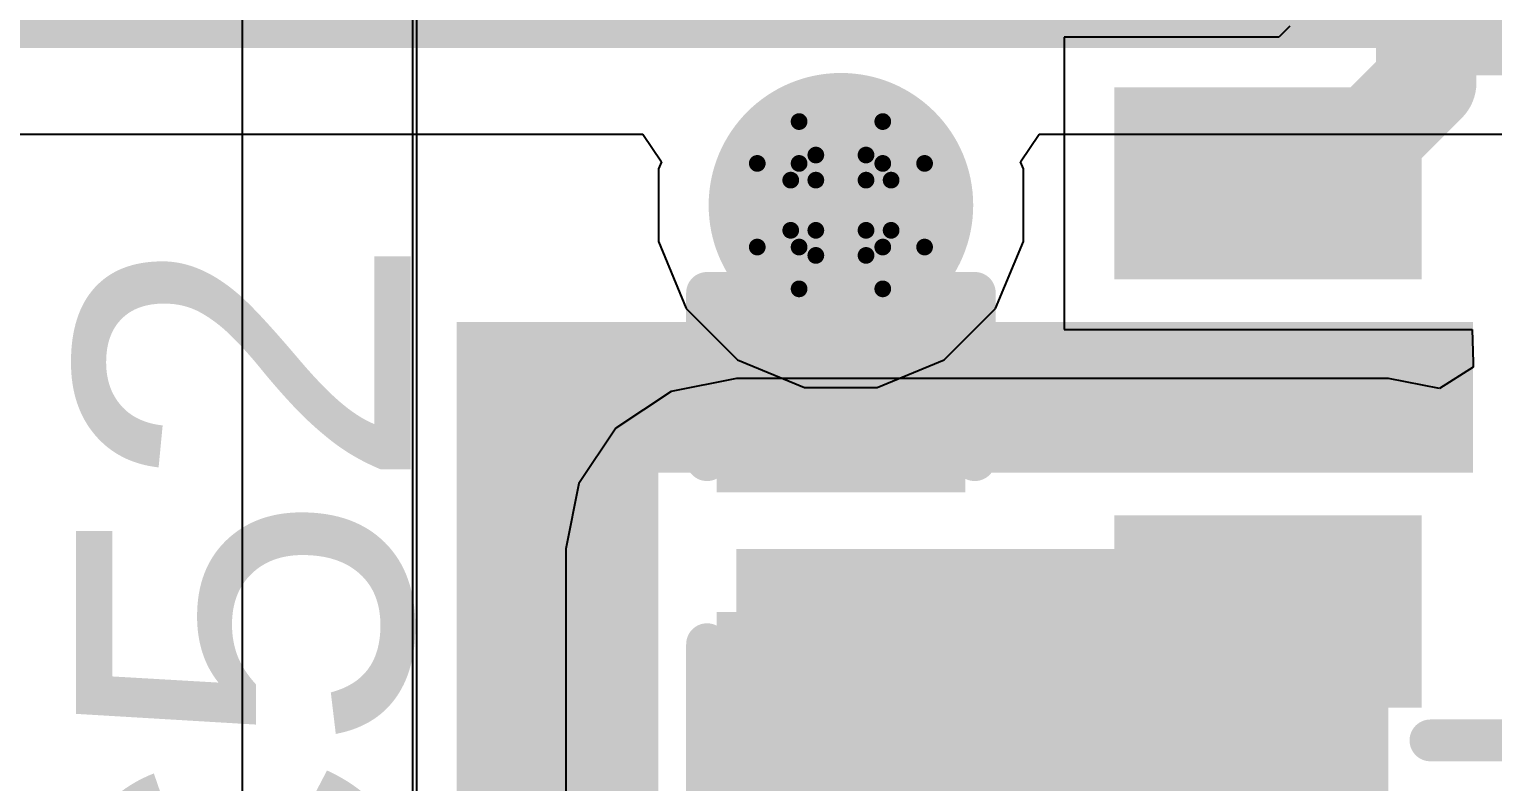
# Model space of a CAD drawing. Header units: inches. Extents: x -3 to 5259, y -3 to 5282.
# Drawn here: x 84.872 to 89.315, y 26.222 to 28.507 of the extents above; entities that cross this region are included whole.
import ezdxf

# ---------------------------------------------------------------- set-up
doc = ezdxf.new("R2010")
doc.units = ezdxf.units.IN
for name, color, linetype in [('Bottom Layer', 5, 'Continuous'), ('Bottom Solder', 6, 'Continuous'), ('Drill Drawing', 1, 'Continuous'), ('Layer 1', 16, 'Continuous'), ('Layer 2', 76, 'Continuous'), ('Top Layer', 1, 'Continuous'), ('Top Overlay', 2, 'Continuous'), ('Top Paste', 8, 'Continuous'), ('Top Solder', 216, 'Continuous'), ('Via Holes', 16, 'Continuous')]:
    doc.layers.add(name, color=color, linetype=linetype)
doc.styles.add('Arial', font='', dxfattribs={"height": 0.2})
doc.styles.get('Arial').set_extended_font_data('Arial')

# ---------------------------------------------------------------- blocks, each defined once
blk = doc.blocks.new('SC_70_5_14')
at = {"layer": 'Top Layer'}
for points in [[(-1.315, 0.84), (-0.585, 0.84), (-0.585, 0.46), (-1.315, 0.46)], [(0.585, 0.84), (1.315, 0.84), (1.315, 0.46), (0.585, 0.46)], [(-1.315, 0.19), (-0.585, 0.19), (-0.585, -0.19), (-1.315, -0.19)], [(-1.315, -0.46), (-0.585, -0.46), (-0.585, -0.84), (-1.315, -0.84)], [(0.585, -0.46), (1.315, -0.46), (1.315, -0.84), (0.585, -0.84)]]:
    blk.add_hatch(color=1, dxfattribs=at).paths.add_polyline_path(points)
at = {"layer": 'Top Paste'}
for points in [[(-1.315, 0.84), (-0.585, 0.84), (-0.585, 0.46), (-1.315, 0.46)], [(0.585, 0.84), (1.315, 0.84), (1.315, 0.46), (0.585, 0.46)], [(-1.315, 0.19), (-0.585, 0.19), (-0.585, -0.19), (-1.315, -0.19)], [(-1.315, -0.46), (-0.585, -0.46), (-0.585, -0.84), (-1.315, -0.84)], [(0.585, -0.46), (1.315, -0.46), (1.315, -0.84), (0.585, -0.84)]]:
    blk.add_hatch(color=8, dxfattribs=at).paths.add_polyline_path(points)
at = {"layer": 'Top Solder'}
for points in [[(-1.4166, 0.9416), (-0.4834, 0.9416), (-0.4834, 0.3584), (-1.4166, 0.3584)], [(0.4834, 0.9416), (1.4166, 0.9416), (1.4166, 0.3584), (0.4834, 0.3584)], [(-1.4166, 0.2916), (-0.4834, 0.2916), (-0.4834, -0.2916), (-1.4166, -0.2916)], [(-1.4166, -0.3584), (-0.4834, -0.3584), (-0.4834, -0.9416), (-1.4166, -0.9416)], [(0.4834, -0.3584), (1.4166, -0.3584), (1.4166, -0.9416), (0.4834, -0.9416)]]:
    blk.add_hatch(color=216, dxfattribs=at).paths.add_polyline_path(points)
at = {"layer": 'Top Overlay'}
for points in [[(0.4572, 1.0414, 0.127, 0.127, 0), (-0.4572, 1.0414, 0.127, 0.127, 0)], [(-1.5748, 0.7874, 0.127, 0.127, 0), (-1.5748, 0.5334, 0.127, 0.127, 0)], [(-1.4478, 0.6604, 0.127, 0.127, 0), (-1.5748, 0.7874, 0.127, 0.127, 0)], [(-1.4478, 0.6604, 0.127, 0.127, 0), (-1.5748, 0.5334, 0.127, 0.127, 0)], [(0.4572, -1.0414, 0.127, 0.127, 0), (-0.4572, -1.0414, 0.127, 0.127, 0)]]:
    blk.add_lwpolyline(points, format="xyseb", dxfattribs=at)
for points in [[(-0.4889, 1.0414, 0.0635, 0.0635, 1), (-0.4254, 1.0414, 0.0635, 0.0635, 1)], [(0.4254, 1.0414, 0.0635, 0.0635, 1), (0.4889, 1.0414, 0.0635, 0.0635, 1)], [(-1.6065, 0.7874, 0.0635, 0.0635, 1), (-1.5431, 0.7874, 0.0635, 0.0635, 1)], [(-1.6065, 0.7874, 0.0635, 0.0635, 1), (-1.5431, 0.7874, 0.0635, 0.0635, 1)], [(-1.4795, 0.6604, 0.0635, 0.0635, 1), (-1.4161, 0.6604, 0.0635, 0.0635, 1)], [(-1.4795, 0.6604, 0.0635, 0.0635, 1), (-1.4161, 0.6604, 0.0635, 0.0635, 1)], [(-1.6065, 0.5334, 0.0635, 0.0635, 1), (-1.5431, 0.5334, 0.0635, 0.0635, 1)], [(-1.6065, 0.5334, 0.0635, 0.0635, 1), (-1.5431, 0.5334, 0.0635, 0.0635, 1)], [(-0.4889, -1.0414, 0.0635, 0.0635, 1), (-0.4254, -1.0414, 0.0635, 0.0635, 1)], [(0.4254, -1.0414, 0.0635, 0.0635, 1), (0.4889, -1.0414, 0.0635, 0.0635, 1)]]:
    blk.add_lwpolyline(points, format="xyseb", close=True, dxfattribs=at)
blk = doc.blocks.new('C___0402_232')
at = {"layer": 'Top Layer'}
for points in [[(-0.6985, -0.3175), (-0.6985, 0.3175), (-0.2413, 0.3175), (-0.2413, -0.3175)], [(0.2413, -0.3175), (0.2413, 0.3175), (0.6985, 0.3175), (0.6985, -0.3175)]]:
    blk.add_hatch(color=1, dxfattribs=at).paths.add_polyline_path(points)
at = {"layer": 'Top Paste'}
for points in [[(-0.6985, -0.3175), (-0.6985, 0.3175), (-0.2413, 0.3175), (-0.2413, -0.3175)], [(0.2413, -0.3175), (0.2413, 0.3175), (0.6985, 0.3175), (0.6985, -0.3175)]]:
    blk.add_hatch(color=8, dxfattribs=at).paths.add_polyline_path(points)
at = {"layer": 'Top Solder'}
for points in [[(-0.7585, -0.3775), (-0.7585, 0.3775), (-0.1813, 0.3775), (-0.1813, -0.3775)], [(0.1813, -0.3775), (0.1813, 0.3775), (0.7585, 0.3775), (0.7585, -0.3775)]]:
    blk.add_hatch(color=216, dxfattribs=at).paths.add_polyline_path(points)
at = {"layer": 'Top Overlay'}
for points in [[(-0.7874, 0.4064, 0.127, 0.127, 0), (-0.7874, -0.4064, 0.127, 0.127, 0)], [(-0.7874, 0.4064, 0.127, 0.127, 0), (-0.2794, 0.4064, 0.127, 0.127, 0)], [(0.2794, 0.4064, 0.127, 0.127, 0), (0.7874, 0.4064, 0.127, 0.127, 0)], [(0.7874, 0.4064, 0.127, 0.127, 0), (0.7874, -0.4064, 0.127, 0.127, 0)], [(-0.7874, -0.4064, 0.127, 0.127, 0), (-0.2794, -0.4064, 0.127, 0.127, 0)], [(0.2794, -0.4064, 0.127, 0.127, 0), (0.7874, -0.4064, 0.127, 0.127, 0)]]:
    blk.add_lwpolyline(points, format="xyseb", dxfattribs=at)
for points in [[(-0.8191, 0.4064, 0.0635, 0.0635, 1), (-0.7556, 0.4064, 0.0635, 0.0635, 1)], [(-0.8191, 0.4064, 0.0635, 0.0635, 1), (-0.7556, 0.4064, 0.0635, 0.0635, 1)], [(-0.3111, 0.4064, 0.0635, 0.0635, 1), (-0.2477, 0.4064, 0.0635, 0.0635, 1)], [(0.2477, 0.4064, 0.0635, 0.0635, 1), (0.3111, 0.4064, 0.0635, 0.0635, 1)], [(0.7556, 0.4064, 0.0635, 0.0635, 1), (0.8191, 0.4064, 0.0635, 0.0635, 1)], [(0.7556, 0.4064, 0.0635, 0.0635, 1), (0.8191, 0.4064, 0.0635, 0.0635, 1)], [(-0.8191, -0.4064, 0.0635, 0.0635, 1), (-0.7556, -0.4064, 0.0635, 0.0635, 1)], [(-0.8191, -0.4064, 0.0635, 0.0635, 1), (-0.7556, -0.4064, 0.0635, 0.0635, 1)], [(-0.3111, -0.4064, 0.0635, 0.0635, 1), (-0.2477, -0.4064, 0.0635, 0.0635, 1)], [(0.2477, -0.4064, 0.0635, 0.0635, 1), (0.3111, -0.4064, 0.0635, 0.0635, 1)], [(0.7556, -0.4064, 0.0635, 0.0635, 1), (0.8191, -0.4064, 0.0635, 0.0635, 1)], [(0.7556, -0.4064, 0.0635, 0.0635, 1), (0.8191, -0.4064, 0.0635, 0.0635, 1)]]:
    blk.add_lwpolyline(points, format="xyseb", close=True, dxfattribs=at)

msp = doc.modelspace()

# ---------------------------------------------------------------- hatches: boundary and pattern name
at = {"layer": 'Bottom Layer'}
h = msp.add_hatch(color=5, dxfattribs=at)
edge = h.paths.add_edge_path()
edge.add_arc((87.3361, 27.973), 0.3, 0, 360)
at = {"layer": 'Bottom Solder'}
h = msp.add_hatch(color=6, dxfattribs=at)
edge = h.paths.add_edge_path()
edge.add_arc((87.3361, 27.973), 0.4016, 0, 360)
at = {"layer": 'Layer 1'}
h = msp.add_hatch(color=16, dxfattribs=at)
edge = h.paths.add_edge_path()
edge.add_arc((87.3361, 27.973), 0.3, 0, 360)
at = {"layer": 'Layer 2'}
h = msp.add_hatch(color=76, dxfattribs=at)
edge = h.paths.add_edge_path()
edge.add_arc((87.3361, 27.973), 0.3, 0, 360)
at = {"layer": 'Top Layer'}
h = msp.add_hatch(color=1, dxfattribs=at)
edge = h.paths.add_edge_path()
edge.add_arc((87.3361, 27.973), 0.3, 0, 360)
for points in [[(86.1697, 24.4538), (86.7821, 24.4538), (86.7821, 27.6179), (86.1697, 27.6179)], [(89.2552, 27.6179), (86.3303, 27.6179), (86.3303, 27.1607), (89.2552, 27.1607)], [(87.0186, 25.1523), (88.9981, 25.1523), (88.9981, 26.9293), (87.0186, 26.9293)]]:
    msp.add_hatch(color=1, dxfattribs=at).paths.add_polyline_path(points)
at = {"layer": 'Top Solder'}
h = msp.add_hatch(color=216, dxfattribs=at)
edge = h.paths.add_edge_path()
edge.add_arc((87.3361, 27.973), 0.4016, 0, 360)
at = {"layer": 'Via Holes'}
h = msp.add_hatch(color=7, dxfattribs=at)
edge = h.paths.add_edge_path()
edge.add_arc((87.3361, 27.973), 0.15, 0, 360)

# ---------------------------------------------------------------- linework, layer by layer
at = {"layer": 'Drill Drawing'}
for points in [[(87.2091, 28.1, 0.0508, 0.0508, 0), (87.2091, 28.227, 0.0508, 0.0508, 0)], [(87.2091, 28.227, 0.0508, 0.0508, 0), (87.4631, 28.227, 0.0508, 0.0508, 0)], [(87.4631, 28.1, 0.0508, 0.0508, 0), (87.4631, 28.227, 0.0508, 0.0508, 0)], [(87.0821, 27.846, 0.0508, 0.0508, 0), (87.0821, 28.1, 0.0508, 0.0508, 0)], [(87.0821, 28.1, 0.0508, 0.0508, 0), (87.2091, 28.1, 0.0508, 0.0508, 0)], [(87.2599, 28.0492, 0.0508, 0.0508, 0), (87.2599, 28.1254, 0.0508, 0.0508, 0)], [(87.2599, 28.1254, 0.0508, 0.0508, 0), (87.4123, 28.1254, 0.0508, 0.0508, 0)], [(87.4123, 28.0492, 0.0508, 0.0508, 0), (87.4123, 28.1254, 0.0508, 0.0508, 0)], [(87.4631, 28.1, 0.0508, 0.0508, 0), (87.5901, 28.1, 0.0508, 0.0508, 0)], [(87.5901, 27.846, 0.0508, 0.0508, 0), (87.5901, 28.1, 0.0508, 0.0508, 0)], [(87.1837, 27.8968, 0.0508, 0.0508, 0), (87.1837, 28.0492, 0.0508, 0.0508, 0)], [(87.1837, 28.0492, 0.0508, 0.0508, 0), (87.2599, 28.0492, 0.0508, 0.0508, 0)], [(87.4123, 28.0492, 0.0508, 0.0508, 0), (87.4885, 28.0492, 0.0508, 0.0508, 0)], [(87.4885, 27.8968, 0.0508, 0.0508, 0), (87.4885, 28.0492, 0.0508, 0.0508, 0)], [(87.1837, 27.8968, 0.0508, 0.0508, 0), (87.2599, 27.8968, 0.0508, 0.0508, 0)], [(87.2599, 27.8206, 0.0508, 0.0508, 0), (87.2599, 27.8968, 0.0508, 0.0508, 0)], [(87.4123, 27.8968, 0.0508, 0.0508, 0), (87.4885, 27.8968, 0.0508, 0.0508, 0)], [(87.4123, 27.8206, 0.0508, 0.0508, 0), (87.4123, 27.8968, 0.0508, 0.0508, 0)], [(87.0821, 27.846, 0.0508, 0.0508, 0), (87.2091, 27.846, 0.0508, 0.0508, 0)], [(87.2091, 27.719, 0.0508, 0.0508, 0), (87.2091, 27.846, 0.0508, 0.0508, 0)], [(87.4631, 27.846, 0.0508, 0.0508, 0), (87.5901, 27.846, 0.0508, 0.0508, 0)], [(87.4631, 27.719, 0.0508, 0.0508, 0), (87.4631, 27.846, 0.0508, 0.0508, 0)], [(87.2599, 27.8206, 0.0508, 0.0508, 0), (87.4123, 27.8206, 0.0508, 0.0508, 0)], [(87.2091, 27.719, 0.0508, 0.0508, 0), (87.4631, 27.719, 0.0508, 0.0508, 0)]]:
    msp.add_lwpolyline(points, format="xyseb", dxfattribs=at)
for points in [[(87.1964, 28.227, 0.0254, 0.0254, 1), (87.2218, 28.227, 0.0254, 0.0254, 1)], [(87.1964, 28.227, 0.0254, 0.0254, 1), (87.2218, 28.227, 0.0254, 0.0254, 1)], [(87.4504, 28.227, 0.0254, 0.0254, 1), (87.4758, 28.227, 0.0254, 0.0254, 1)], [(87.4504, 28.227, 0.0254, 0.0254, 1), (87.4758, 28.227, 0.0254, 0.0254, 1)], [(87.0694, 28.1, 0.0254, 0.0254, 1), (87.0948, 28.1, 0.0254, 0.0254, 1)], [(87.0694, 28.1, 0.0254, 0.0254, 1), (87.0948, 28.1, 0.0254, 0.0254, 1)], [(87.1964, 28.1, 0.0254, 0.0254, 1), (87.2218, 28.1, 0.0254, 0.0254, 1)], [(87.1964, 28.1, 0.0254, 0.0254, 1), (87.2218, 28.1, 0.0254, 0.0254, 1)], [(87.2472, 28.1254, 0.0254, 0.0254, 1), (87.2726, 28.1254, 0.0254, 0.0254, 1)], [(87.2472, 28.1254, 0.0254, 0.0254, 1), (87.2726, 28.1254, 0.0254, 0.0254, 1)], [(87.3996, 28.1254, 0.0254, 0.0254, 1), (87.425, 28.1254, 0.0254, 0.0254, 1)], [(87.3996, 28.1254, 0.0254, 0.0254, 1), (87.425, 28.1254, 0.0254, 0.0254, 1)], [(87.4504, 28.1, 0.0254, 0.0254, 1), (87.4758, 28.1, 0.0254, 0.0254, 1)], [(87.4504, 28.1, 0.0254, 0.0254, 1), (87.4758, 28.1, 0.0254, 0.0254, 1)], [(87.5774, 28.1, 0.0254, 0.0254, 1), (87.6028, 28.1, 0.0254, 0.0254, 1)], [(87.5774, 28.1, 0.0254, 0.0254, 1), (87.6028, 28.1, 0.0254, 0.0254, 1)], [(87.171, 28.0492, 0.0254, 0.0254, 1), (87.1964, 28.0492, 0.0254, 0.0254, 1)], [(87.171, 28.0492, 0.0254, 0.0254, 1), (87.1964, 28.0492, 0.0254, 0.0254, 1)], [(87.2472, 28.0492, 0.0254, 0.0254, 1), (87.2726, 28.0492, 0.0254, 0.0254, 1)], [(87.2472, 28.0492, 0.0254, 0.0254, 1), (87.2726, 28.0492, 0.0254, 0.0254, 1)], [(87.3996, 28.0492, 0.0254, 0.0254, 1), (87.425, 28.0492, 0.0254, 0.0254, 1)], [(87.3996, 28.0492, 0.0254, 0.0254, 1), (87.425, 28.0492, 0.0254, 0.0254, 1)], [(87.4758, 28.0492, 0.0254, 0.0254, 1), (87.5012, 28.0492, 0.0254, 0.0254, 1)], [(87.4758, 28.0492, 0.0254, 0.0254, 1), (87.5012, 28.0492, 0.0254, 0.0254, 1)], [(87.171, 27.8968, 0.0254, 0.0254, 1), (87.1964, 27.8968, 0.0254, 0.0254, 1)], [(87.171, 27.8968, 0.0254, 0.0254, 1), (87.1964, 27.8968, 0.0254, 0.0254, 1)], [(87.2472, 27.8968, 0.0254, 0.0254, 1), (87.2726, 27.8968, 0.0254, 0.0254, 1)], [(87.2472, 27.8968, 0.0254, 0.0254, 1), (87.2726, 27.8968, 0.0254, 0.0254, 1)], [(87.3996, 27.8968, 0.0254, 0.0254, 1), (87.425, 27.8968, 0.0254, 0.0254, 1)], [(87.3996, 27.8968, 0.0254, 0.0254, 1), (87.425, 27.8968, 0.0254, 0.0254, 1)], [(87.4758, 27.8968, 0.0254, 0.0254, 1), (87.5012, 27.8968, 0.0254, 0.0254, 1)], [(87.4758, 27.8968, 0.0254, 0.0254, 1), (87.5012, 27.8968, 0.0254, 0.0254, 1)], [(87.0694, 27.846, 0.0254, 0.0254, 1), (87.0948, 27.846, 0.0254, 0.0254, 1)], [(87.0694, 27.846, 0.0254, 0.0254, 1), (87.0948, 27.846, 0.0254, 0.0254, 1)], [(87.1964, 27.846, 0.0254, 0.0254, 1), (87.2218, 27.846, 0.0254, 0.0254, 1)], [(87.1964, 27.846, 0.0254, 0.0254, 1), (87.2218, 27.846, 0.0254, 0.0254, 1)], [(87.4504, 27.846, 0.0254, 0.0254, 1), (87.4758, 27.846, 0.0254, 0.0254, 1)], [(87.4504, 27.846, 0.0254, 0.0254, 1), (87.4758, 27.846, 0.0254, 0.0254, 1)], [(87.5774, 27.846, 0.0254, 0.0254, 1), (87.6028, 27.846, 0.0254, 0.0254, 1)], [(87.5774, 27.846, 0.0254, 0.0254, 1), (87.6028, 27.846, 0.0254, 0.0254, 1)], [(87.2472, 27.8206, 0.0254, 0.0254, 1), (87.2726, 27.8206, 0.0254, 0.0254, 1)], [(87.2472, 27.8206, 0.0254, 0.0254, 1), (87.2726, 27.8206, 0.0254, 0.0254, 1)], [(87.3996, 27.8206, 0.0254, 0.0254, 1), (87.425, 27.8206, 0.0254, 0.0254, 1)], [(87.3996, 27.8206, 0.0254, 0.0254, 1), (87.425, 27.8206, 0.0254, 0.0254, 1)], [(87.1964, 27.719, 0.0254, 0.0254, 1), (87.2218, 27.719, 0.0254, 0.0254, 1)], [(87.1964, 27.719, 0.0254, 0.0254, 1), (87.2218, 27.719, 0.0254, 0.0254, 1)], [(87.4504, 27.719, 0.0254, 0.0254, 1), (87.4758, 27.719, 0.0254, 0.0254, 1)], [(87.4504, 27.719, 0.0254, 0.0254, 1), (87.4758, 27.719, 0.0254, 0.0254, 1)]]:
    msp.add_lwpolyline(points, format="xyseb", close=True, dxfattribs=at)
at = {"layer": 'Layer 2'}
for p, q in [((67.0809, 28.1893), (86.7346, 28.1893)), ((86.7346, 28.1893), (86.791, 28.1048)), ((87.8811, 28.1048), (87.9375, 28.1893)), ((87.9375, 28.1893), (98.0471, 28.1893)), ((86.791, 28.1048), (86.7821, 28.0832)), ((86.7821, 28.0832), (86.7821, 27.8628)), ((87.8901, 28.0832), (87.8811, 28.1048)), ((87.8901, 27.8628), (87.8901, 28.0832)), ((86.7821, 27.8628), (86.8664, 27.6592)), ((87.8057, 27.6592), (87.8901, 27.8628)), ((86.8664, 27.6592), (87.0222, 27.5033)), ((87.6499, 27.5033), (87.8057, 27.6592)), ((87.0222, 27.5033), (87.2259, 27.419)), ((87.4463, 27.419), (87.6499, 27.5033)), ((87.2259, 27.419), (87.4463, 27.419))]:
    msp.add_line(p, q, dxfattribs=at)
msp.add_lwpolyline([(66.9039, 28.5778, 0.254, 0.254, 0), (98.2081, 28.5778, 0.254, 0.254, 0)], format="xyseb", dxfattribs=at)
at = {"layer": 'Top Layer'}
for p, q in [((85.5179, 31.9155), (85.5179, 22.4824)), ((86.0359, 22.4824), (86.0359, 31.7009)), ((86.0484, 24.009), (86.0484, 31.7134)), ((88.6651, 28.4832), (88.0141, 28.4832)), ((88.0141, 28.4832), (88.0141, 27.5952)), ((88.6651, 28.4832), (88.0141, 28.4832)), ((88.0141, 28.4832), (88.0141, 27.5952)), ((88.6988, 28.517), (88.6651, 28.4832)), ((88.6988, 28.517), (88.6651, 28.4832)), ((88.0141, 27.5952), (89.2521, 27.5952)), ((88.0141, 27.5952), (89.2521, 27.5952)), ((89.2521, 27.5952), (89.2551, 27.4949)), ((89.2521, 27.5952), (89.2551, 27.4949)), ((89.2551, 27.4814), (89.1535, 27.4163)), ((89.2551, 27.4814), (89.1535, 27.4163)), ((89.2551, 27.4949), (89.2551, 27.4814)), ((89.2551, 27.4949), (89.2551, 27.4814)), ((87.0186, 27.4472), (86.8203, 27.4078)), ((87.0186, 27.4472), (86.8203, 27.4078)), ((88.9981, 27.4472), (87.0186, 27.4472)), ((88.9981, 27.4472), (87.0186, 27.4472)), ((89.1535, 27.4163), (88.9981, 27.4472)), ((89.1535, 27.4163), (88.9981, 27.4472)), ((86.8203, 27.4078), (86.6523, 27.2955)), ((86.8203, 27.4078), (86.6523, 27.2955)), ((86.6523, 27.2955), (86.54, 27.1275)), ((86.6523, 27.2955), (86.54, 27.1275)), ((86.54, 27.1275), (86.5006, 26.9293)), ((86.54, 27.1275), (86.5006, 26.9293)), ((86.5006, 26.9293), (86.5006, 25.1523)), ((86.5006, 26.9293), (86.5006, 25.1523))]:
    msp.add_line(p, q, dxfattribs=at)
for points in [[(89.1132, 28.3454, 0.3048, 0.3048, 0), (89.1132, 29.7243, 0.3048, 0.3048, 0)], [(88.8457, 28.0778, 0.3048, 0.3048, 0), (89.1132, 28.3454, 0.3048, 0.3048, 0)], [(88.8081, 28.0393, 0.3048, 0.3048, 0), (88.8457, 28.0768, 0.3048, 0.3048, 0)], [(88.8457, 28.0768, 0.3048, 0.3048, 0), (88.8457, 28.0778, 0.3048, 0.3048, 0)], [(88.8071, 28.0393, 0.3048, 0.3048, 0), (88.8081, 28.0393, 0.3048, 0.3048, 0)], [(87.3361, 27.3893, 0.381, 0.381, 0), (87.3361, 27.973, 0.381, 0.381, 0)]]:
    msp.add_lwpolyline(points, format="xyseb", dxfattribs=at)
for points in [[(89.037, 28.3454, 0.1524, 0.1524, 1), (89.1894, 28.3454, 0.1524, 0.1524, 1)], [(89.037, 28.3454, 0.1524, 0.1524, 1), (89.1894, 28.3454, 0.1524, 0.1524, 1)], [(88.7695, 28.0778, 0.1524, 0.1524, 1), (88.9219, 28.0778, 0.1524, 0.1524, 1)], [(88.7695, 28.0778, 0.1524, 0.1524, 1), (88.9219, 28.0778, 0.1524, 0.1524, 1)], [(88.7695, 28.0768, 0.1524, 0.1524, 1), (88.9219, 28.0768, 0.1524, 0.1524, 1)], [(88.7695, 28.0768, 0.1524, 0.1524, 1), (88.9219, 28.0768, 0.1524, 0.1524, 1)], [(88.7309, 28.0393, 0.1524, 0.1524, 1), (88.8833, 28.0393, 0.1524, 0.1524, 1)], [(88.7319, 28.0393, 0.1524, 0.1524, 1), (88.8843, 28.0393, 0.1524, 0.1524, 1)], [(88.7319, 28.0393, 0.1524, 0.1524, 1), (88.8843, 28.0393, 0.1524, 0.1524, 1)], [(87.2408, 27.973, 0.1905, 0.1905, 1), (87.4313, 27.973, 0.1905, 0.1905, 1)], [(87.2408, 27.3893, 0.1905, 0.1905, 1), (87.4313, 27.3893, 0.1905, 0.1905, 1)]]:
    msp.add_lwpolyline(points, format="xyseb", close=True, dxfattribs=at)

# ---------------------------------------------------------------- block references
for name, p, rotation in [('SC_70_5_14', (89.5831, 27.3892), 180), ('C___0402_232', (87.3361, 26.9194), 90)]:
    msp.add_blockref(name, p, dxfattribs=dict(rotation=rotation))

# ---------------------------------------------------------------- texts
at = {"layer": 'Top Overlay', "style": 'Arial'}
msp.add_text('C52', height=1.016, rotation=90, dxfattribs=at).set_placement((86.0296, 25.2857))

doc.saveas('drawing.dxf')
